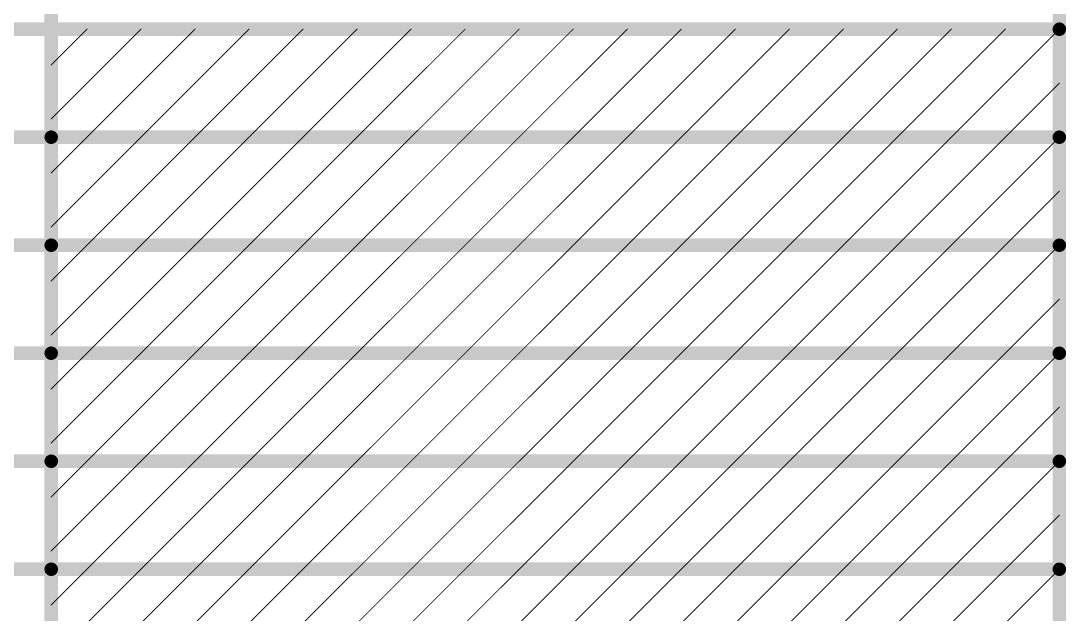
# Model space of a CAD drawing. Header units: inches. Extents: x -3 to 5437, y -3 to 5435.
# Drawn here: x 318.85 to 348.34, y 21.04 to 37.78 of the extents above; entities that cross this region are included whole.
import ezdxf

# ---------------------------------------------------------------- set-up
doc = ezdxf.new("R2010")
doc.units = ezdxf.units.IN
doc.layers.add('Fabrication', color=76, linetype='Continuous')

msp = doc.modelspace()

# ---------------------------------------------------------------- linework, layer by layer
at = {"layer": 'Fabrication'}
for points in [[(319.706, 4.013, 0.381, 0.381, 0), (319.706, 40.589, 0.381, 0.381, 0)], [(348.146, 4.013, 0.381, 0.381, 0), (348.146, 40.589, 0.381, 0.381, 0)], [(232.861, 37.541, 0.381, 0.381, 0), (348.146, 37.541, 0.381, 0.381, 0)], [(319.706, 36.533, 0.0254, 0.0254, 0), (320.714, 37.541, 0.0254, 0.0254, 0)], [(319.706, 35.009, 0.0254, 0.0254, 0), (322.238, 37.541, 0.0254, 0.0254, 0)], [(320.714, 34.493, 0.0254, 0.0254, 0), (323.762, 37.541, 0.0254, 0.0254, 0)], [(322.238, 34.493, 0.0254, 0.0254, 0), (325.286, 37.541, 0.0254, 0.0254, 0)], [(323.762, 34.493, 0.0254, 0.0254, 0), (326.81, 37.541, 0.0254, 0.0254, 0)], [(325.286, 34.493, 0.0254, 0.0254, 0), (328.334, 37.541, 0.0254, 0.0254, 0)], [(326.81, 34.493, 0.0254, 0.0254, 0), (329.858, 37.541, 0.0254, 0.0254, 0)], [(328.334, 34.493, 0.0254, 0.0254, 0), (331.382, 37.541, 0.0254, 0.0254, 0)], [(329.858, 34.493, 0.0254, 0.0254, 0), (332.906, 37.541, 0.0254, 0.0254, 0)], [(331.382, 34.493, 0.0254, 0.0254, 0), (334.43, 37.541, 0.0254, 0.0254, 0)], [(332.906, 34.493, 0.0254, 0.0254, 0), (335.954, 37.541, 0.0254, 0.0254, 0)], [(334.43, 34.493, 0.0254, 0.0254, 0), (337.478, 37.541, 0.0254, 0.0254, 0)], [(335.954, 34.493, 0.0254, 0.0254, 0), (339.002, 37.541, 0.0254, 0.0254, 0)], [(337.478, 34.493, 0.0254, 0.0254, 0), (340.526, 37.541, 0.0254, 0.0254, 0)], [(339.002, 34.493, 0.0254, 0.0254, 0), (342.05, 37.541, 0.0254, 0.0254, 0)], [(340.526, 34.493, 0.0254, 0.0254, 0), (343.574, 37.541, 0.0254, 0.0254, 0)], [(342.05, 34.493, 0.0254, 0.0254, 0), (345.098, 37.541, 0.0254, 0.0254, 0)], [(343.574, 34.493, 0.0254, 0.0254, 0), (346.622, 37.541, 0.0254, 0.0254, 0)], [(345.098, 34.493, 0.0254, 0.0254, 0), (348.146, 37.541, 0.0254, 0.0254, 0)], [(346.622, 34.493, 0.0254, 0.0254, 0), (348.146, 36.017, 0.0254, 0.0254, 0)], [(305.232, 34.493, 0.381, 0.381, 0), (319.706, 34.493, 0.381, 0.381, 0)], [(319.706, 34.493, 0.381, 0.381, 0), (348.146, 34.493, 0.381, 0.381, 0)], [(319.706, 33.485, 0.0254, 0.0254, 0), (320.714, 34.493, 0.0254, 0.0254, 0)], [(319.706, 31.961, 0.0254, 0.0254, 0), (322.238, 34.493, 0.0254, 0.0254, 0)], [(320.714, 31.445, 0.0254, 0.0254, 0), (323.762, 34.493, 0.0254, 0.0254, 0)], [(322.238, 31.445, 0.0254, 0.0254, 0), (325.286, 34.493, 0.0254, 0.0254, 0)], [(323.762, 31.445, 0.0254, 0.0254, 0), (326.81, 34.493, 0.0254, 0.0254, 0)], [(325.286, 31.445, 0.0254, 0.0254, 0), (328.334, 34.493, 0.0254, 0.0254, 0)], [(326.81, 31.445, 0.0254, 0.0254, 0), (329.858, 34.493, 0.0254, 0.0254, 0)], [(328.334, 31.445, 0.0254, 0.0254, 0), (331.382, 34.493, 0.0254, 0.0254, 0)], [(329.858, 31.445, 0.0254, 0.0254, 0), (332.906, 34.493, 0.0254, 0.0254, 0)], [(331.382, 31.445, 0.0254, 0.0254, 0), (334.43, 34.493, 0.0254, 0.0254, 0)], [(332.906, 31.445, 0.0254, 0.0254, 0), (335.954, 34.493, 0.0254, 0.0254, 0)], [(334.43, 31.445, 0.0254, 0.0254, 0), (337.478, 34.493, 0.0254, 0.0254, 0)], [(335.954, 31.445, 0.0254, 0.0254, 0), (339.002, 34.493, 0.0254, 0.0254, 0)], [(337.478, 31.445, 0.0254, 0.0254, 0), (340.526, 34.493, 0.0254, 0.0254, 0)], [(339.002, 31.445, 0.0254, 0.0254, 0), (342.05, 34.493, 0.0254, 0.0254, 0)], [(340.526, 31.445, 0.0254, 0.0254, 0), (343.574, 34.493, 0.0254, 0.0254, 0)], [(342.05, 31.445, 0.0254, 0.0254, 0), (345.098, 34.493, 0.0254, 0.0254, 0)], [(343.574, 31.445, 0.0254, 0.0254, 0), (346.622, 34.493, 0.0254, 0.0254, 0)], [(345.098, 31.445, 0.0254, 0.0254, 0), (348.146, 34.493, 0.0254, 0.0254, 0)], [(346.622, 31.445, 0.0254, 0.0254, 0), (348.146, 32.969, 0.0254, 0.0254, 0)], [(305.232, 31.445, 0.381, 0.381, 0), (319.706, 31.445, 0.381, 0.381, 0)], [(319.706, 31.445, 0.381, 0.381, 0), (348.146, 31.445, 0.381, 0.381, 0)], [(319.706, 30.437, 0.0254, 0.0254, 0), (320.714, 31.445, 0.0254, 0.0254, 0)], [(319.706, 28.913, 0.0254, 0.0254, 0), (322.238, 31.445, 0.0254, 0.0254, 0)], [(320.714, 28.397, 0.0254, 0.0254, 0), (323.762, 31.445, 0.0254, 0.0254, 0)], [(322.238, 28.397, 0.0254, 0.0254, 0), (325.286, 31.445, 0.0254, 0.0254, 0)], [(323.762, 28.397, 0.0254, 0.0254, 0), (326.81, 31.445, 0.0254, 0.0254, 0)], [(325.286, 28.397, 0.0254, 0.0254, 0), (328.334, 31.445, 0.0254, 0.0254, 0)], [(326.81, 28.397, 0.0254, 0.0254, 0), (329.858, 31.445, 0.0254, 0.0254, 0)], [(328.334, 28.397, 0.0254, 0.0254, 0), (331.382, 31.445, 0.0254, 0.0254, 0)], [(329.858, 28.397, 0.0254, 0.0254, 0), (332.906, 31.445, 0.0254, 0.0254, 0)], [(331.382, 28.397, 0.0254, 0.0254, 0), (334.43, 31.445, 0.0254, 0.0254, 0)], [(332.906, 28.397, 0.0254, 0.0254, 0), (335.954, 31.445, 0.0254, 0.0254, 0)], [(334.43, 28.397, 0.0254, 0.0254, 0), (337.478, 31.445, 0.0254, 0.0254, 0)], [(335.954, 28.397, 0.0254, 0.0254, 0), (339.002, 31.445, 0.0254, 0.0254, 0)], [(337.478, 28.397, 0.0254, 0.0254, 0), (340.526, 31.445, 0.0254, 0.0254, 0)], [(339.002, 28.397, 0.0254, 0.0254, 0), (342.05, 31.445, 0.0254, 0.0254, 0)], [(340.526, 28.397, 0.0254, 0.0254, 0), (343.574, 31.445, 0.0254, 0.0254, 0)], [(342.05, 28.397, 0.0254, 0.0254, 0), (345.098, 31.445, 0.0254, 0.0254, 0)], [(343.574, 28.397, 0.0254, 0.0254, 0), (346.622, 31.445, 0.0254, 0.0254, 0)], [(345.098, 28.397, 0.0254, 0.0254, 0), (348.146, 31.445, 0.0254, 0.0254, 0)], [(346.622, 28.397, 0.0254, 0.0254, 0), (348.146, 29.921, 0.0254, 0.0254, 0)], [(305.232, 28.397, 0.381, 0.381, 0), (319.706, 28.397, 0.381, 0.381, 0)], [(319.706, 28.397, 0.381, 0.381, 0), (348.146, 28.397, 0.381, 0.381, 0)], [(319.706, 27.389, 0.0254, 0.0254, 0), (320.714, 28.397, 0.0254, 0.0254, 0)], [(319.706, 25.865, 0.0254, 0.0254, 0), (322.238, 28.397, 0.0254, 0.0254, 0)], [(320.714, 25.349, 0.0254, 0.0254, 0), (323.762, 28.397, 0.0254, 0.0254, 0)], [(322.238, 25.349, 0.0254, 0.0254, 0), (325.286, 28.397, 0.0254, 0.0254, 0)], [(323.762, 25.349, 0.0254, 0.0254, 0), (326.81, 28.397, 0.0254, 0.0254, 0)], [(325.286, 25.349, 0.0254, 0.0254, 0), (328.334, 28.397, 0.0254, 0.0254, 0)], [(326.81, 25.349, 0.0254, 0.0254, 0), (329.858, 28.397, 0.0254, 0.0254, 0)], [(328.334, 25.349, 0.0254, 0.0254, 0), (331.382, 28.397, 0.0254, 0.0254, 0)], [(329.858, 25.349, 0.0254, 0.0254, 0), (332.906, 28.397, 0.0254, 0.0254, 0)], [(331.382, 25.349, 0.0254, 0.0254, 0), (334.43, 28.397, 0.0254, 0.0254, 0)], [(332.906, 25.349, 0.0254, 0.0254, 0), (335.954, 28.397, 0.0254, 0.0254, 0)], [(334.43, 25.349, 0.0254, 0.0254, 0), (337.478, 28.397, 0.0254, 0.0254, 0)], [(335.954, 25.349, 0.0254, 0.0254, 0), (339.002, 28.397, 0.0254, 0.0254, 0)], [(337.478, 25.349, 0.0254, 0.0254, 0), (340.526, 28.397, 0.0254, 0.0254, 0)], [(339.002, 25.349, 0.0254, 0.0254, 0), (342.05, 28.397, 0.0254, 0.0254, 0)], [(340.526, 25.349, 0.0254, 0.0254, 0), (343.574, 28.397, 0.0254, 0.0254, 0)], [(342.05, 25.349, 0.0254, 0.0254, 0), (345.098, 28.397, 0.0254, 0.0254, 0)], [(343.574, 25.349, 0.0254, 0.0254, 0), (346.622, 28.397, 0.0254, 0.0254, 0)], [(345.098, 25.349, 0.0254, 0.0254, 0), (348.146, 28.397, 0.0254, 0.0254, 0)], [(346.622, 25.349, 0.0254, 0.0254, 0), (348.146, 26.873, 0.0254, 0.0254, 0)], [(305.232, 25.349, 0.381, 0.381, 0), (319.706, 25.349, 0.381, 0.381, 0)], [(319.706, 25.349, 0.381, 0.381, 0), (348.146, 25.349, 0.381, 0.381, 0)], [(319.706, 24.341, 0.0254, 0.0254, 0), (320.714, 25.349, 0.0254, 0.0254, 0)], [(319.706, 22.817, 0.0254, 0.0254, 0), (322.238, 25.349, 0.0254, 0.0254, 0)], [(320.714, 22.301, 0.0254, 0.0254, 0), (323.762, 25.349, 0.0254, 0.0254, 0)], [(322.238, 22.301, 0.0254, 0.0254, 0), (325.286, 25.349, 0.0254, 0.0254, 0)], [(323.762, 22.301, 0.0254, 0.0254, 0), (326.81, 25.349, 0.0254, 0.0254, 0)], [(325.286, 22.301, 0.0254, 0.0254, 0), (328.334, 25.349, 0.0254, 0.0254, 0)], [(326.81, 22.301, 0.0254, 0.0254, 0), (329.858, 25.349, 0.0254, 0.0254, 0)], [(328.334, 22.301, 0.0254, 0.0254, 0), (331.382, 25.349, 0.0254, 0.0254, 0)], [(329.858, 22.301, 0.0254, 0.0254, 0), (332.906, 25.349, 0.0254, 0.0254, 0)], [(331.382, 22.301, 0.0254, 0.0254, 0), (334.43, 25.349, 0.0254, 0.0254, 0)], [(332.906, 22.301, 0.0254, 0.0254, 0), (335.954, 25.349, 0.0254, 0.0254, 0)], [(334.43, 22.301, 0.0254, 0.0254, 0), (337.478, 25.349, 0.0254, 0.0254, 0)], [(335.954, 22.301, 0.0254, 0.0254, 0), (339.002, 25.349, 0.0254, 0.0254, 0)], [(337.478, 22.301, 0.0254, 0.0254, 0), (340.526, 25.349, 0.0254, 0.0254, 0)], [(339.002, 22.301, 0.0254, 0.0254, 0), (342.05, 25.349, 0.0254, 0.0254, 0)], [(340.526, 22.301, 0.0254, 0.0254, 0), (343.574, 25.349, 0.0254, 0.0254, 0)], [(342.05, 22.301, 0.0254, 0.0254, 0), (345.098, 25.349, 0.0254, 0.0254, 0)], [(343.574, 22.301, 0.0254, 0.0254, 0), (346.622, 25.349, 0.0254, 0.0254, 0)], [(345.098, 22.301, 0.0254, 0.0254, 0), (348.146, 25.349, 0.0254, 0.0254, 0)], [(346.622, 22.301, 0.0254, 0.0254, 0), (348.146, 23.825, 0.0254, 0.0254, 0)], [(305.232, 22.301, 0.381, 0.381, 0), (319.706, 22.301, 0.381, 0.381, 0)], [(319.706, 22.301, 0.381, 0.381, 0), (348.146, 22.301, 0.381, 0.381, 0)], [(319.706, 21.293, 0.0254, 0.0254, 0), (320.714, 22.301, 0.0254, 0.0254, 0)], [(319.706, 19.769, 0.0254, 0.0254, 0), (322.238, 22.301, 0.0254, 0.0254, 0)], [(320.714, 19.253, 0.0254, 0.0254, 0), (323.762, 22.301, 0.0254, 0.0254, 0)], [(322.238, 19.253, 0.0254, 0.0254, 0), (325.286, 22.301, 0.0254, 0.0254, 0)], [(323.762, 19.253, 0.0254, 0.0254, 0), (326.81, 22.301, 0.0254, 0.0254, 0)], [(325.286, 19.253, 0.0254, 0.0254, 0), (328.334, 22.301, 0.0254, 0.0254, 0)], [(326.81, 19.253, 0.0254, 0.0254, 0), (329.858, 22.301, 0.0254, 0.0254, 0)], [(328.334, 19.253, 0.0254, 0.0254, 0), (331.382, 22.301, 0.0254, 0.0254, 0)], [(329.858, 19.253, 0.0254, 0.0254, 0), (332.906, 22.301, 0.0254, 0.0254, 0)], [(331.382, 19.253, 0.0254, 0.0254, 0), (334.43, 22.301, 0.0254, 0.0254, 0)], [(332.906, 19.253, 0.0254, 0.0254, 0), (335.954, 22.301, 0.0254, 0.0254, 0)], [(334.43, 19.253, 0.0254, 0.0254, 0), (337.478, 22.301, 0.0254, 0.0254, 0)], [(335.954, 19.253, 0.0254, 0.0254, 0), (339.002, 22.301, 0.0254, 0.0254, 0)], [(337.478, 19.253, 0.0254, 0.0254, 0), (340.526, 22.301, 0.0254, 0.0254, 0)], [(339.002, 19.253, 0.0254, 0.0254, 0), (342.05, 22.301, 0.0254, 0.0254, 0)], [(340.526, 19.253, 0.0254, 0.0254, 0), (343.574, 22.301, 0.0254, 0.0254, 0)], [(342.05, 19.253, 0.0254, 0.0254, 0), (345.098, 22.301, 0.0254, 0.0254, 0)], [(343.574, 19.253, 0.0254, 0.0254, 0), (346.622, 22.301, 0.0254, 0.0254, 0)], [(345.098, 19.253, 0.0254, 0.0254, 0), (348.146, 22.301, 0.0254, 0.0254, 0)]]:
    msp.add_lwpolyline(points, format="xyseb", dxfattribs=at)
for points in [[(320.708, 37.541, 0.0127, 0.0127, 1), (320.721, 37.541, 0.0127, 0.0127, 1)], [(322.232, 37.541, 0.0127, 0.0127, 1), (322.245, 37.541, 0.0127, 0.0127, 1)], [(323.756, 37.541, 0.0127, 0.0127, 1), (323.769, 37.541, 0.0127, 0.0127, 1)], [(325.28, 37.541, 0.0127, 0.0127, 1), (325.293, 37.541, 0.0127, 0.0127, 1)], [(326.804, 37.541, 0.0127, 0.0127, 1), (326.817, 37.541, 0.0127, 0.0127, 1)], [(328.328, 37.541, 0.0127, 0.0127, 1), (328.341, 37.541, 0.0127, 0.0127, 1)], [(329.852, 37.541, 0.0127, 0.0127, 1), (329.865, 37.541, 0.0127, 0.0127, 1)], [(331.376, 37.541, 0.0127, 0.0127, 1), (331.389, 37.541, 0.0127, 0.0127, 1)], [(332.9, 37.541, 0.0127, 0.0127, 1), (332.913, 37.541, 0.0127, 0.0127, 1)], [(334.424, 37.541, 0.0127, 0.0127, 1), (334.437, 37.541, 0.0127, 0.0127, 1)], [(335.948, 37.541, 0.0127, 0.0127, 1), (335.961, 37.541, 0.0127, 0.0127, 1)], [(337.472, 37.541, 0.0127, 0.0127, 1), (337.485, 37.541, 0.0127, 0.0127, 1)], [(338.996, 37.541, 0.0127, 0.0127, 1), (339.009, 37.541, 0.0127, 0.0127, 1)], [(340.52, 37.541, 0.0127, 0.0127, 1), (340.533, 37.541, 0.0127, 0.0127, 1)], [(342.044, 37.541, 0.0127, 0.0127, 1), (342.057, 37.541, 0.0127, 0.0127, 1)], [(343.568, 37.541, 0.0127, 0.0127, 1), (343.581, 37.541, 0.0127, 0.0127, 1)], [(345.092, 37.541, 0.0127, 0.0127, 1), (345.105, 37.541, 0.0127, 0.0127, 1)], [(346.616, 37.541, 0.0127, 0.0127, 1), (346.629, 37.541, 0.0127, 0.0127, 1)], [(348.051, 37.541, 0.191, 0.191, 1), (348.241, 37.541, 0.191, 0.191, 1)], [(348.14, 37.541, 0.0127, 0.0127, 1), (348.153, 37.541, 0.0127, 0.0127, 1)], [(319.7, 36.533, 0.0127, 0.0127, 1), (319.713, 36.533, 0.0127, 0.0127, 1)], [(348.14, 36.017, 0.0127, 0.0127, 1), (348.153, 36.017, 0.0127, 0.0127, 1)], [(319.7, 35.009, 0.0127, 0.0127, 1), (319.713, 35.009, 0.0127, 0.0127, 1)], [(319.611, 34.493, 0.191, 0.191, 1), (319.802, 34.493, 0.191, 0.191, 1)], [(319.611, 34.493, 0.191, 0.191, 1), (319.802, 34.493, 0.191, 0.191, 1)], [(320.708, 34.493, 0.0127, 0.0127, 1), (320.721, 34.493, 0.0127, 0.0127, 1)], [(320.708, 34.493, 0.0127, 0.0127, 1), (320.721, 34.493, 0.0127, 0.0127, 1)], [(322.232, 34.493, 0.0127, 0.0127, 1), (322.245, 34.493, 0.0127, 0.0127, 1)], [(322.232, 34.493, 0.0127, 0.0127, 1), (322.245, 34.493, 0.0127, 0.0127, 1)], [(323.756, 34.493, 0.0127, 0.0127, 1), (323.769, 34.493, 0.0127, 0.0127, 1)], [(323.756, 34.493, 0.0127, 0.0127, 1), (323.769, 34.493, 0.0127, 0.0127, 1)], [(325.28, 34.493, 0.0127, 0.0127, 1), (325.293, 34.493, 0.0127, 0.0127, 1)], [(325.28, 34.493, 0.0127, 0.0127, 1), (325.293, 34.493, 0.0127, 0.0127, 1)], [(326.804, 34.493, 0.0127, 0.0127, 1), (326.817, 34.493, 0.0127, 0.0127, 1)], [(326.804, 34.493, 0.0127, 0.0127, 1), (326.817, 34.493, 0.0127, 0.0127, 1)], [(328.328, 34.493, 0.0127, 0.0127, 1), (328.341, 34.493, 0.0127, 0.0127, 1)], [(328.328, 34.493, 0.0127, 0.0127, 1), (328.341, 34.493, 0.0127, 0.0127, 1)], [(329.852, 34.493, 0.0127, 0.0127, 1), (329.865, 34.493, 0.0127, 0.0127, 1)], [(329.852, 34.493, 0.0127, 0.0127, 1), (329.865, 34.493, 0.0127, 0.0127, 1)], [(331.376, 34.493, 0.0127, 0.0127, 1), (331.389, 34.493, 0.0127, 0.0127, 1)], [(331.376, 34.493, 0.0127, 0.0127, 1), (331.389, 34.493, 0.0127, 0.0127, 1)], [(332.9, 34.493, 0.0127, 0.0127, 1), (332.913, 34.493, 0.0127, 0.0127, 1)], [(332.9, 34.493, 0.0127, 0.0127, 1), (332.913, 34.493, 0.0127, 0.0127, 1)], [(334.424, 34.493, 0.0127, 0.0127, 1), (334.437, 34.493, 0.0127, 0.0127, 1)], [(334.424, 34.493, 0.0127, 0.0127, 1), (334.437, 34.493, 0.0127, 0.0127, 1)], [(335.948, 34.493, 0.0127, 0.0127, 1), (335.961, 34.493, 0.0127, 0.0127, 1)], [(335.948, 34.493, 0.0127, 0.0127, 1), (335.961, 34.493, 0.0127, 0.0127, 1)], [(337.472, 34.493, 0.0127, 0.0127, 1), (337.485, 34.493, 0.0127, 0.0127, 1)], [(337.472, 34.493, 0.0127, 0.0127, 1), (337.485, 34.493, 0.0127, 0.0127, 1)], [(338.996, 34.493, 0.0127, 0.0127, 1), (339.009, 34.493, 0.0127, 0.0127, 1)], [(338.996, 34.493, 0.0127, 0.0127, 1), (339.009, 34.493, 0.0127, 0.0127, 1)], [(340.52, 34.493, 0.0127, 0.0127, 1), (340.533, 34.493, 0.0127, 0.0127, 1)], [(340.52, 34.493, 0.0127, 0.0127, 1), (340.533, 34.493, 0.0127, 0.0127, 1)], [(342.044, 34.493, 0.0127, 0.0127, 1), (342.057, 34.493, 0.0127, 0.0127, 1)], [(342.044, 34.493, 0.0127, 0.0127, 1), (342.057, 34.493, 0.0127, 0.0127, 1)], [(343.568, 34.493, 0.0127, 0.0127, 1), (343.581, 34.493, 0.0127, 0.0127, 1)], [(343.568, 34.493, 0.0127, 0.0127, 1), (343.581, 34.493, 0.0127, 0.0127, 1)], [(345.092, 34.493, 0.0127, 0.0127, 1), (345.105, 34.493, 0.0127, 0.0127, 1)], [(345.092, 34.493, 0.0127, 0.0127, 1), (345.105, 34.493, 0.0127, 0.0127, 1)], [(346.616, 34.493, 0.0127, 0.0127, 1), (346.629, 34.493, 0.0127, 0.0127, 1)], [(346.616, 34.493, 0.0127, 0.0127, 1), (346.629, 34.493, 0.0127, 0.0127, 1)], [(348.051, 34.493, 0.191, 0.191, 1), (348.241, 34.493, 0.191, 0.191, 1)], [(348.14, 34.493, 0.0127, 0.0127, 1), (348.153, 34.493, 0.0127, 0.0127, 1)], [(319.7, 33.485, 0.0127, 0.0127, 1), (319.713, 33.485, 0.0127, 0.0127, 1)], [(348.14, 32.969, 0.0127, 0.0127, 1), (348.153, 32.969, 0.0127, 0.0127, 1)], [(319.7, 31.961, 0.0127, 0.0127, 1), (319.713, 31.961, 0.0127, 0.0127, 1)], [(319.611, 31.445, 0.191, 0.191, 1), (319.802, 31.445, 0.191, 0.191, 1)], [(319.611, 31.445, 0.191, 0.191, 1), (319.802, 31.445, 0.191, 0.191, 1)], [(348.051, 31.445, 0.191, 0.191, 1), (348.241, 31.445, 0.191, 0.191, 1)], [(320.708, 31.445, 0.0127, 0.0127, 1), (320.721, 31.445, 0.0127, 0.0127, 1)], [(320.708, 31.445, 0.0127, 0.0127, 1), (320.721, 31.445, 0.0127, 0.0127, 1)], [(322.232, 31.445, 0.0127, 0.0127, 1), (322.245, 31.445, 0.0127, 0.0127, 1)], [(322.232, 31.445, 0.0127, 0.0127, 1), (322.245, 31.445, 0.0127, 0.0127, 1)], [(323.756, 31.445, 0.0127, 0.0127, 1), (323.769, 31.445, 0.0127, 0.0127, 1)], [(323.756, 31.445, 0.0127, 0.0127, 1), (323.769, 31.445, 0.0127, 0.0127, 1)], [(325.28, 31.445, 0.0127, 0.0127, 1), (325.293, 31.445, 0.0127, 0.0127, 1)], [(325.28, 31.445, 0.0127, 0.0127, 1), (325.293, 31.445, 0.0127, 0.0127, 1)], [(326.804, 31.445, 0.0127, 0.0127, 1), (326.817, 31.445, 0.0127, 0.0127, 1)], [(326.804, 31.445, 0.0127, 0.0127, 1), (326.817, 31.445, 0.0127, 0.0127, 1)], [(328.328, 31.445, 0.0127, 0.0127, 1), (328.341, 31.445, 0.0127, 0.0127, 1)], [(328.328, 31.445, 0.0127, 0.0127, 1), (328.341, 31.445, 0.0127, 0.0127, 1)], [(329.852, 31.445, 0.0127, 0.0127, 1), (329.865, 31.445, 0.0127, 0.0127, 1)], [(329.852, 31.445, 0.0127, 0.0127, 1), (329.865, 31.445, 0.0127, 0.0127, 1)], [(331.376, 31.445, 0.0127, 0.0127, 1), (331.389, 31.445, 0.0127, 0.0127, 1)], [(331.376, 31.445, 0.0127, 0.0127, 1), (331.389, 31.445, 0.0127, 0.0127, 1)], [(332.9, 31.445, 0.0127, 0.0127, 1), (332.913, 31.445, 0.0127, 0.0127, 1)], [(332.9, 31.445, 0.0127, 0.0127, 1), (332.913, 31.445, 0.0127, 0.0127, 1)], [(334.424, 31.445, 0.0127, 0.0127, 1), (334.437, 31.445, 0.0127, 0.0127, 1)], [(334.424, 31.445, 0.0127, 0.0127, 1), (334.437, 31.445, 0.0127, 0.0127, 1)], [(335.948, 31.445, 0.0127, 0.0127, 1), (335.961, 31.445, 0.0127, 0.0127, 1)], [(335.948, 31.445, 0.0127, 0.0127, 1), (335.961, 31.445, 0.0127, 0.0127, 1)], [(337.472, 31.445, 0.0127, 0.0127, 1), (337.485, 31.445, 0.0127, 0.0127, 1)], [(337.472, 31.445, 0.0127, 0.0127, 1), (337.485, 31.445, 0.0127, 0.0127, 1)], [(338.996, 31.445, 0.0127, 0.0127, 1), (339.009, 31.445, 0.0127, 0.0127, 1)], [(338.996, 31.445, 0.0127, 0.0127, 1), (339.009, 31.445, 0.0127, 0.0127, 1)], [(340.52, 31.445, 0.0127, 0.0127, 1), (340.533, 31.445, 0.0127, 0.0127, 1)], [(340.52, 31.445, 0.0127, 0.0127, 1), (340.533, 31.445, 0.0127, 0.0127, 1)], [(342.044, 31.445, 0.0127, 0.0127, 1), (342.057, 31.445, 0.0127, 0.0127, 1)], [(342.044, 31.445, 0.0127, 0.0127, 1), (342.057, 31.445, 0.0127, 0.0127, 1)], [(343.568, 31.445, 0.0127, 0.0127, 1), (343.581, 31.445, 0.0127, 0.0127, 1)], [(343.568, 31.445, 0.0127, 0.0127, 1), (343.581, 31.445, 0.0127, 0.0127, 1)], [(345.092, 31.445, 0.0127, 0.0127, 1), (345.105, 31.445, 0.0127, 0.0127, 1)], [(345.092, 31.445, 0.0127, 0.0127, 1), (345.105, 31.445, 0.0127, 0.0127, 1)], [(346.616, 31.445, 0.0127, 0.0127, 1), (346.629, 31.445, 0.0127, 0.0127, 1)], [(346.616, 31.445, 0.0127, 0.0127, 1), (346.629, 31.445, 0.0127, 0.0127, 1)], [(348.14, 31.445, 0.0127, 0.0127, 1), (348.153, 31.445, 0.0127, 0.0127, 1)], [(319.7, 30.437, 0.0127, 0.0127, 1), (319.713, 30.437, 0.0127, 0.0127, 1)], [(348.14, 29.921, 0.0127, 0.0127, 1), (348.153, 29.921, 0.0127, 0.0127, 1)], [(319.7, 28.913, 0.0127, 0.0127, 1), (319.713, 28.913, 0.0127, 0.0127, 1)], [(319.611, 28.397, 0.191, 0.191, 1), (319.802, 28.397, 0.191, 0.191, 1)], [(319.611, 28.397, 0.191, 0.191, 1), (319.802, 28.397, 0.191, 0.191, 1)], [(320.708, 28.397, 0.0127, 0.0127, 1), (320.721, 28.397, 0.0127, 0.0127, 1)], [(320.708, 28.397, 0.0127, 0.0127, 1), (320.721, 28.397, 0.0127, 0.0127, 1)], [(322.232, 28.397, 0.0127, 0.0127, 1), (322.245, 28.397, 0.0127, 0.0127, 1)], [(322.232, 28.397, 0.0127, 0.0127, 1), (322.245, 28.397, 0.0127, 0.0127, 1)], [(323.756, 28.397, 0.0127, 0.0127, 1), (323.769, 28.397, 0.0127, 0.0127, 1)], [(323.756, 28.397, 0.0127, 0.0127, 1), (323.769, 28.397, 0.0127, 0.0127, 1)], [(325.28, 28.397, 0.0127, 0.0127, 1), (325.293, 28.397, 0.0127, 0.0127, 1)], [(325.28, 28.397, 0.0127, 0.0127, 1), (325.293, 28.397, 0.0127, 0.0127, 1)], [(326.804, 28.397, 0.0127, 0.0127, 1), (326.817, 28.397, 0.0127, 0.0127, 1)], [(326.804, 28.397, 0.0127, 0.0127, 1), (326.817, 28.397, 0.0127, 0.0127, 1)], [(328.328, 28.397, 0.0127, 0.0127, 1), (328.341, 28.397, 0.0127, 0.0127, 1)], [(328.328, 28.397, 0.0127, 0.0127, 1), (328.341, 28.397, 0.0127, 0.0127, 1)], [(329.852, 28.397, 0.0127, 0.0127, 1), (329.865, 28.397, 0.0127, 0.0127, 1)], [(329.852, 28.397, 0.0127, 0.0127, 1), (329.865, 28.397, 0.0127, 0.0127, 1)], [(331.376, 28.397, 0.0127, 0.0127, 1), (331.389, 28.397, 0.0127, 0.0127, 1)], [(331.376, 28.397, 0.0127, 0.0127, 1), (331.389, 28.397, 0.0127, 0.0127, 1)], [(332.9, 28.397, 0.0127, 0.0127, 1), (332.913, 28.397, 0.0127, 0.0127, 1)], [(332.9, 28.397, 0.0127, 0.0127, 1), (332.913, 28.397, 0.0127, 0.0127, 1)], [(334.424, 28.397, 0.0127, 0.0127, 1), (334.437, 28.397, 0.0127, 0.0127, 1)], [(334.424, 28.397, 0.0127, 0.0127, 1), (334.437, 28.397, 0.0127, 0.0127, 1)], [(335.948, 28.397, 0.0127, 0.0127, 1), (335.961, 28.397, 0.0127, 0.0127, 1)], [(335.948, 28.397, 0.0127, 0.0127, 1), (335.961, 28.397, 0.0127, 0.0127, 1)], [(337.472, 28.397, 0.0127, 0.0127, 1), (337.485, 28.397, 0.0127, 0.0127, 1)], [(337.472, 28.397, 0.0127, 0.0127, 1), (337.485, 28.397, 0.0127, 0.0127, 1)], [(338.996, 28.397, 0.0127, 0.0127, 1), (339.009, 28.397, 0.0127, 0.0127, 1)], [(338.996, 28.397, 0.0127, 0.0127, 1), (339.009, 28.397, 0.0127, 0.0127, 1)], [(340.52, 28.397, 0.0127, 0.0127, 1), (340.533, 28.397, 0.0127, 0.0127, 1)], [(340.52, 28.397, 0.0127, 0.0127, 1), (340.533, 28.397, 0.0127, 0.0127, 1)], [(342.044, 28.397, 0.0127, 0.0127, 1), (342.057, 28.397, 0.0127, 0.0127, 1)], [(342.044, 28.397, 0.0127, 0.0127, 1), (342.057, 28.397, 0.0127, 0.0127, 1)], [(343.568, 28.397, 0.0127, 0.0127, 1), (343.581, 28.397, 0.0127, 0.0127, 1)], [(343.568, 28.397, 0.0127, 0.0127, 1), (343.581, 28.397, 0.0127, 0.0127, 1)], [(345.092, 28.397, 0.0127, 0.0127, 1), (345.105, 28.397, 0.0127, 0.0127, 1)], [(345.092, 28.397, 0.0127, 0.0127, 1), (345.105, 28.397, 0.0127, 0.0127, 1)], [(346.616, 28.397, 0.0127, 0.0127, 1), (346.629, 28.397, 0.0127, 0.0127, 1)], [(346.616, 28.397, 0.0127, 0.0127, 1), (346.629, 28.397, 0.0127, 0.0127, 1)], [(348.051, 28.397, 0.191, 0.191, 1), (348.241, 28.397, 0.191, 0.191, 1)], [(348.14, 28.397, 0.0127, 0.0127, 1), (348.153, 28.397, 0.0127, 0.0127, 1)], [(319.7, 27.389, 0.0127, 0.0127, 1), (319.713, 27.389, 0.0127, 0.0127, 1)], [(348.14, 26.873, 0.0127, 0.0127, 1), (348.153, 26.873, 0.0127, 0.0127, 1)], [(319.7, 25.865, 0.0127, 0.0127, 1), (319.713, 25.865, 0.0127, 0.0127, 1)], [(319.611, 25.349, 0.191, 0.191, 1), (319.802, 25.349, 0.191, 0.191, 1)], [(319.611, 25.349, 0.191, 0.191, 1), (319.802, 25.349, 0.191, 0.191, 1)], [(320.708, 25.349, 0.0127, 0.0127, 1), (320.721, 25.349, 0.0127, 0.0127, 1)], [(320.708, 25.349, 0.0127, 0.0127, 1), (320.721, 25.349, 0.0127, 0.0127, 1)], [(322.232, 25.349, 0.0127, 0.0127, 1), (322.245, 25.349, 0.0127, 0.0127, 1)], [(322.232, 25.349, 0.0127, 0.0127, 1), (322.245, 25.349, 0.0127, 0.0127, 1)], [(323.756, 25.349, 0.0127, 0.0127, 1), (323.769, 25.349, 0.0127, 0.0127, 1)], [(323.756, 25.349, 0.0127, 0.0127, 1), (323.769, 25.349, 0.0127, 0.0127, 1)], [(325.28, 25.349, 0.0127, 0.0127, 1), (325.293, 25.349, 0.0127, 0.0127, 1)], [(325.28, 25.349, 0.0127, 0.0127, 1), (325.293, 25.349, 0.0127, 0.0127, 1)], [(326.804, 25.349, 0.0127, 0.0127, 1), (326.817, 25.349, 0.0127, 0.0127, 1)], [(326.804, 25.349, 0.0127, 0.0127, 1), (326.817, 25.349, 0.0127, 0.0127, 1)], [(328.328, 25.349, 0.0127, 0.0127, 1), (328.341, 25.349, 0.0127, 0.0127, 1)], [(328.328, 25.349, 0.0127, 0.0127, 1), (328.341, 25.349, 0.0127, 0.0127, 1)], [(329.852, 25.349, 0.0127, 0.0127, 1), (329.865, 25.349, 0.0127, 0.0127, 1)], [(329.852, 25.349, 0.0127, 0.0127, 1), (329.865, 25.349, 0.0127, 0.0127, 1)], [(331.376, 25.349, 0.0127, 0.0127, 1), (331.389, 25.349, 0.0127, 0.0127, 1)], [(331.376, 25.349, 0.0127, 0.0127, 1), (331.389, 25.349, 0.0127, 0.0127, 1)], [(332.9, 25.349, 0.0127, 0.0127, 1), (332.913, 25.349, 0.0127, 0.0127, 1)], [(332.9, 25.349, 0.0127, 0.0127, 1), (332.913, 25.349, 0.0127, 0.0127, 1)], [(334.424, 25.349, 0.0127, 0.0127, 1), (334.437, 25.349, 0.0127, 0.0127, 1)], [(334.424, 25.349, 0.0127, 0.0127, 1), (334.437, 25.349, 0.0127, 0.0127, 1)], [(335.948, 25.349, 0.0127, 0.0127, 1), (335.961, 25.349, 0.0127, 0.0127, 1)], [(335.948, 25.349, 0.0127, 0.0127, 1), (335.961, 25.349, 0.0127, 0.0127, 1)], [(337.472, 25.349, 0.0127, 0.0127, 1), (337.485, 25.349, 0.0127, 0.0127, 1)], [(337.472, 25.349, 0.0127, 0.0127, 1), (337.485, 25.349, 0.0127, 0.0127, 1)], [(338.996, 25.349, 0.0127, 0.0127, 1), (339.009, 25.349, 0.0127, 0.0127, 1)], [(338.996, 25.349, 0.0127, 0.0127, 1), (339.009, 25.349, 0.0127, 0.0127, 1)], [(340.52, 25.349, 0.0127, 0.0127, 1), (340.533, 25.349, 0.0127, 0.0127, 1)], [(340.52, 25.349, 0.0127, 0.0127, 1), (340.533, 25.349, 0.0127, 0.0127, 1)], [(342.044, 25.349, 0.0127, 0.0127, 1), (342.057, 25.349, 0.0127, 0.0127, 1)], [(342.044, 25.349, 0.0127, 0.0127, 1), (342.057, 25.349, 0.0127, 0.0127, 1)], [(343.568, 25.349, 0.0127, 0.0127, 1), (343.581, 25.349, 0.0127, 0.0127, 1)], [(343.568, 25.349, 0.0127, 0.0127, 1), (343.581, 25.349, 0.0127, 0.0127, 1)], [(345.092, 25.349, 0.0127, 0.0127, 1), (345.105, 25.349, 0.0127, 0.0127, 1)], [(345.092, 25.349, 0.0127, 0.0127, 1), (345.105, 25.349, 0.0127, 0.0127, 1)], [(346.616, 25.349, 0.0127, 0.0127, 1), (346.629, 25.349, 0.0127, 0.0127, 1)], [(346.616, 25.349, 0.0127, 0.0127, 1), (346.629, 25.349, 0.0127, 0.0127, 1)], [(348.051, 25.349, 0.191, 0.191, 1), (348.241, 25.349, 0.191, 0.191, 1)], [(348.14, 25.349, 0.0127, 0.0127, 1), (348.153, 25.349, 0.0127, 0.0127, 1)], [(319.7, 24.341, 0.0127, 0.0127, 1), (319.713, 24.341, 0.0127, 0.0127, 1)], [(348.14, 23.825, 0.0127, 0.0127, 1), (348.153, 23.825, 0.0127, 0.0127, 1)], [(319.7, 22.817, 0.0127, 0.0127, 1), (319.713, 22.817, 0.0127, 0.0127, 1)], [(319.611, 22.301, 0.191, 0.191, 1), (319.802, 22.301, 0.191, 0.191, 1)], [(319.611, 22.301, 0.191, 0.191, 1), (319.802, 22.301, 0.191, 0.191, 1)], [(348.051, 22.301, 0.191, 0.191, 1), (348.241, 22.301, 0.191, 0.191, 1)], [(320.708, 22.301, 0.0127, 0.0127, 1), (320.721, 22.301, 0.0127, 0.0127, 1)], [(320.708, 22.301, 0.0127, 0.0127, 1), (320.721, 22.301, 0.0127, 0.0127, 1)], [(322.232, 22.301, 0.0127, 0.0127, 1), (322.245, 22.301, 0.0127, 0.0127, 1)], [(322.232, 22.301, 0.0127, 0.0127, 1), (322.245, 22.301, 0.0127, 0.0127, 1)], [(323.756, 22.301, 0.0127, 0.0127, 1), (323.769, 22.301, 0.0127, 0.0127, 1)], [(323.756, 22.301, 0.0127, 0.0127, 1), (323.769, 22.301, 0.0127, 0.0127, 1)], [(325.28, 22.301, 0.0127, 0.0127, 1), (325.293, 22.301, 0.0127, 0.0127, 1)], [(325.28, 22.301, 0.0127, 0.0127, 1), (325.293, 22.301, 0.0127, 0.0127, 1)], [(326.804, 22.301, 0.0127, 0.0127, 1), (326.817, 22.301, 0.0127, 0.0127, 1)], [(326.804, 22.301, 0.0127, 0.0127, 1), (326.817, 22.301, 0.0127, 0.0127, 1)], [(328.328, 22.301, 0.0127, 0.0127, 1), (328.341, 22.301, 0.0127, 0.0127, 1)], [(328.328, 22.301, 0.0127, 0.0127, 1), (328.341, 22.301, 0.0127, 0.0127, 1)], [(329.852, 22.301, 0.0127, 0.0127, 1), (329.865, 22.301, 0.0127, 0.0127, 1)], [(329.852, 22.301, 0.0127, 0.0127, 1), (329.865, 22.301, 0.0127, 0.0127, 1)], [(331.376, 22.301, 0.0127, 0.0127, 1), (331.389, 22.301, 0.0127, 0.0127, 1)], [(331.376, 22.301, 0.0127, 0.0127, 1), (331.389, 22.301, 0.0127, 0.0127, 1)], [(332.9, 22.301, 0.0127, 0.0127, 1), (332.913, 22.301, 0.0127, 0.0127, 1)], [(332.9, 22.301, 0.0127, 0.0127, 1), (332.913, 22.301, 0.0127, 0.0127, 1)], [(334.424, 22.301, 0.0127, 0.0127, 1), (334.437, 22.301, 0.0127, 0.0127, 1)], [(334.424, 22.301, 0.0127, 0.0127, 1), (334.437, 22.301, 0.0127, 0.0127, 1)], [(335.948, 22.301, 0.0127, 0.0127, 1), (335.961, 22.301, 0.0127, 0.0127, 1)], [(335.948, 22.301, 0.0127, 0.0127, 1), (335.961, 22.301, 0.0127, 0.0127, 1)], [(337.472, 22.301, 0.0127, 0.0127, 1), (337.485, 22.301, 0.0127, 0.0127, 1)], [(337.472, 22.301, 0.0127, 0.0127, 1), (337.485, 22.301, 0.0127, 0.0127, 1)], [(338.996, 22.301, 0.0127, 0.0127, 1), (339.009, 22.301, 0.0127, 0.0127, 1)], [(338.996, 22.301, 0.0127, 0.0127, 1), (339.009, 22.301, 0.0127, 0.0127, 1)], [(340.52, 22.301, 0.0127, 0.0127, 1), (340.533, 22.301, 0.0127, 0.0127, 1)], [(340.52, 22.301, 0.0127, 0.0127, 1), (340.533, 22.301, 0.0127, 0.0127, 1)], [(342.044, 22.301, 0.0127, 0.0127, 1), (342.057, 22.301, 0.0127, 0.0127, 1)], [(342.044, 22.301, 0.0127, 0.0127, 1), (342.057, 22.301, 0.0127, 0.0127, 1)], [(343.568, 22.301, 0.0127, 0.0127, 1), (343.581, 22.301, 0.0127, 0.0127, 1)], [(343.568, 22.301, 0.0127, 0.0127, 1), (343.581, 22.301, 0.0127, 0.0127, 1)], [(345.092, 22.301, 0.0127, 0.0127, 1), (345.105, 22.301, 0.0127, 0.0127, 1)], [(345.092, 22.301, 0.0127, 0.0127, 1), (345.105, 22.301, 0.0127, 0.0127, 1)], [(346.616, 22.301, 0.0127, 0.0127, 1), (346.629, 22.301, 0.0127, 0.0127, 1)], [(346.616, 22.301, 0.0127, 0.0127, 1), (346.629, 22.301, 0.0127, 0.0127, 1)], [(348.14, 22.301, 0.0127, 0.0127, 1), (348.153, 22.301, 0.0127, 0.0127, 1)], [(319.7, 21.293, 0.0127, 0.0127, 1), (319.713, 21.293, 0.0127, 0.0127, 1)]]:
    msp.add_lwpolyline(points, format="xyseb", close=True, dxfattribs=at)

doc.saveas('drawing.dxf')
